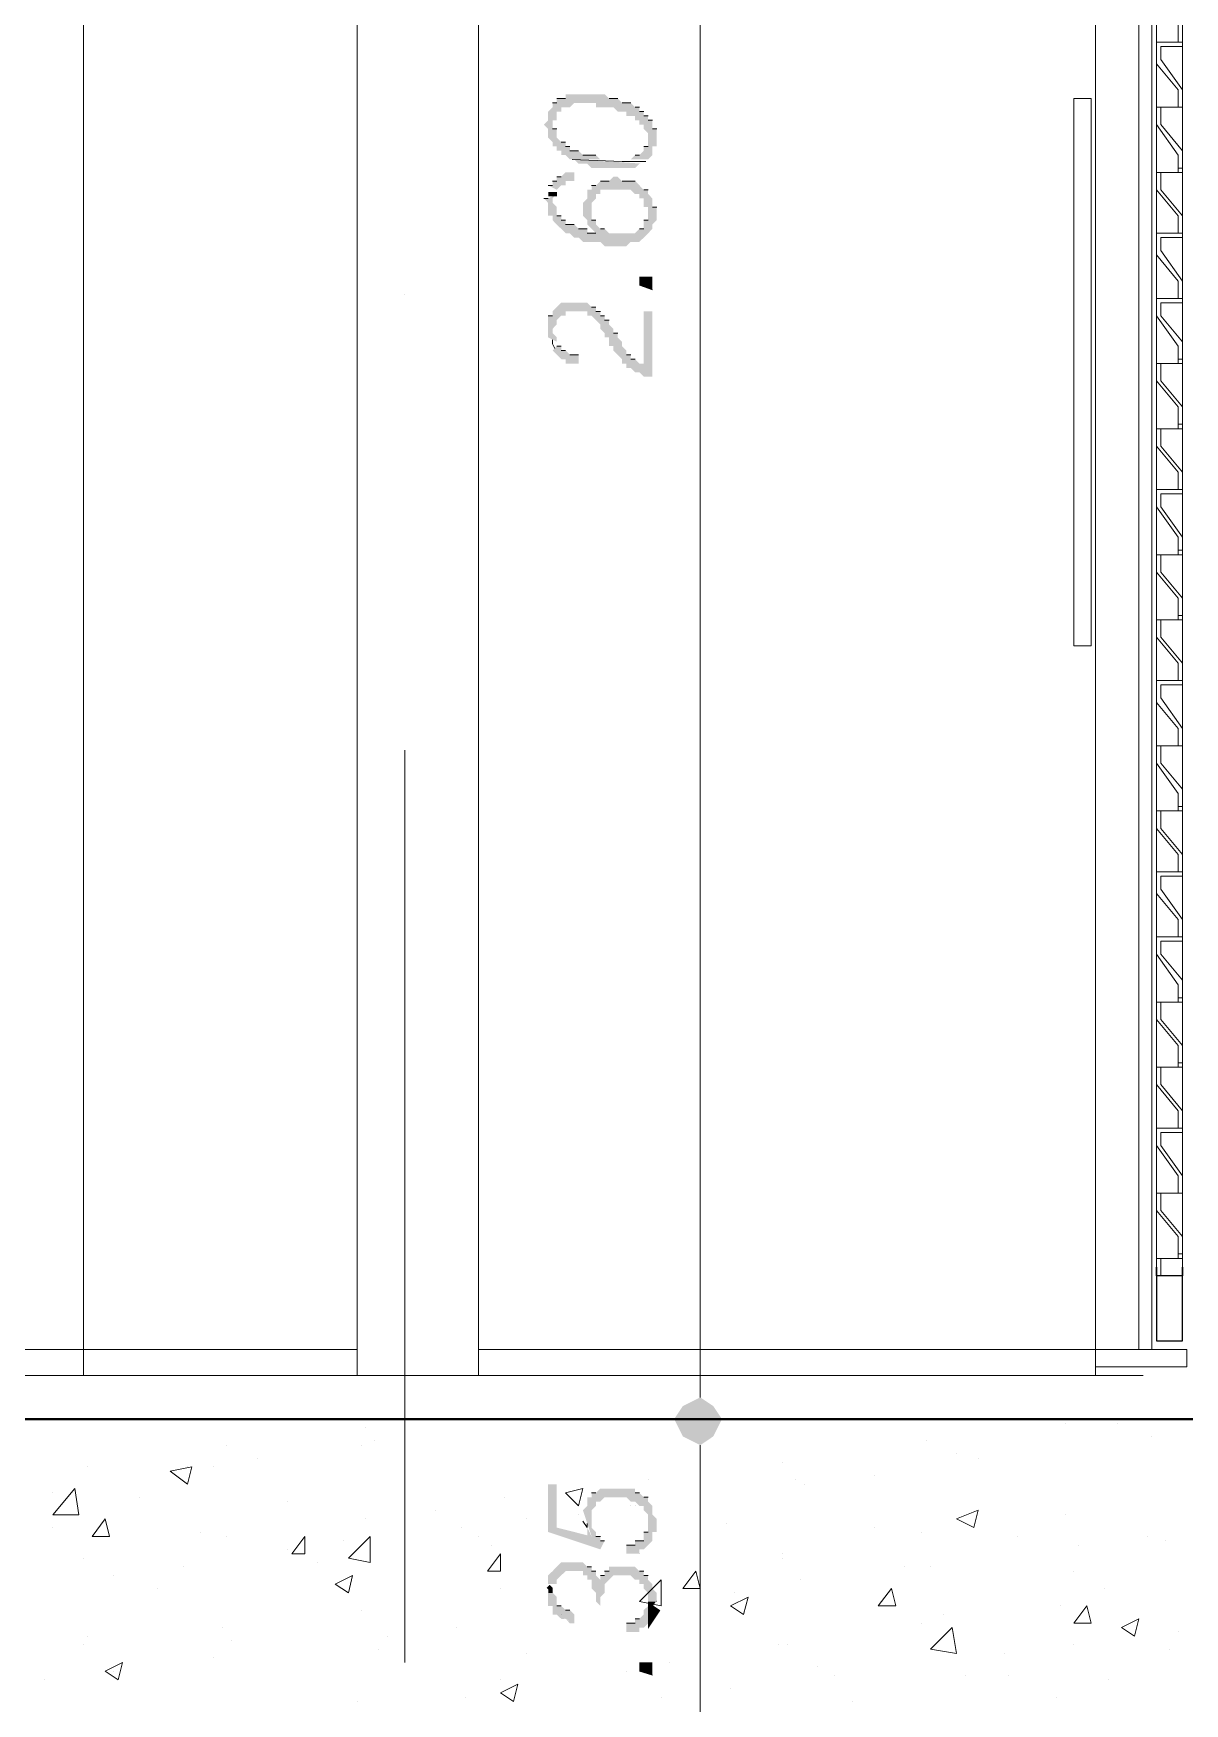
# Model space of a CAD drawing. Header units: millimetres. Extents: x 182 to 575, y -105 to 95.
# Drawn here: x 282.125 to 283.387, y 79.899 to 81.73 of the extents above; entities that cross this region are included whole.
import ezdxf

# ---------------------------------------------------------------- set-up
doc = ezdxf.new("R2010")
doc.units = ezdxf.units.MM
doc.header["$MEASUREMENT"] = 0
doc.layers.add('PDF_Geometry', color=7, linetype='Continuous')
doc.layers.add('PDF_Solid Fills', color=7, linetype='Continuous')

msp = doc.modelspace()

# ---------------------------------------------------------------- hatches: boundary and pattern name
at = {"layer": 'PDF_Solid Fills', "transparency": 33554559}
for points in [[(282.704, 81.6015), (282.704, 81.5967), (282.7088, 81.5967), (282.7135, 81.592), (282.7469, 81.592), (282.7421, 81.5967), (282.7278, 81.5967), (282.7231, 81.6015), (282.7135, 81.6015), (282.7135, 81.6062), (282.7088, 81.6062), (282.7088, 81.611), (282.704, 81.611), (282.6992, 81.6158), (282.6992, 81.6253), (282.6945, 81.6253), (282.6945, 81.6348), (282.6992, 81.6348), (282.6992, 81.6443), (282.704, 81.6443), (282.704, 81.6491), (282.7135, 81.6491), (282.7183, 81.6539), (282.7421, 81.6539), (282.7421, 81.6491), (282.7612, 81.6491), (282.7659, 81.6443), (282.7754, 81.6443), (282.7754, 81.6396), (282.785, 81.6396), (282.785, 81.6348), (282.7897, 81.6348), (282.7897, 81.6301), (282.7945, 81.6301), (282.7945, 81.6253), (282.7993, 81.6205), (282.7993, 81.6062), (282.7945, 81.6062), (282.7945, 81.6015), (282.7897, 81.5967), (282.785, 81.5967), (282.7802, 81.592), (282.7993, 81.592), (282.804, 81.5967), (282.804, 81.6062), (282.8088, 81.6062), (282.8088, 81.6253), (282.804, 81.6253), (282.804, 81.6348), (282.7993, 81.6348), (282.7993, 81.6396), (282.7945, 81.6396), (282.7945, 81.6443), (282.7897, 81.6443), (282.7897, 81.6491), (282.785, 81.6491), (282.7802, 81.6539), (282.7707, 81.6539), (282.7659, 81.6586), (282.7564, 81.6586), (282.7516, 81.6634), (282.7088, 81.6634), (282.7088, 81.6586), (282.6992, 81.6586), (282.6992, 81.6539), (282.6945, 81.6539), (282.6945, 81.6491), (282.6897, 81.6443), (282.6897, 81.6348), (282.685, 81.6301), (282.6897, 81.6253), (282.6897, 81.6158), (282.6945, 81.611), (282.6945, 81.6062), (282.6992, 81.6062), (282.6992, 81.6015)], [(282.7326, 81.5872), (282.7373, 81.5824), (282.785, 81.5824), (282.7897, 81.5872), (282.7945, 81.5872), (282.7183, 81.592), (282.7231, 81.5872)], [(282.6945, 81.5634), (282.6897, 81.5634), (282.6992, 81.5586), (282.704, 81.5634), (282.7088, 81.5634), (282.7088, 81.5682), (282.7183, 81.5682), (282.7183, 81.5777), (282.7088, 81.5777), (282.704, 81.5729), (282.6992, 81.5729), (282.6992, 81.5682), (282.6945, 81.5682)], [(282.7897, 81.4539), (282.804, 81.4491), (282.804, 81.4634), (282.7897, 81.4634)], [(282.7088, 81.3729), (282.7088, 81.3681), (282.7231, 81.3681), (282.7231, 81.3777), (282.7135, 81.3777), (282.7088, 81.3824), (282.704, 81.3824), (282.704, 81.3872), (282.6992, 81.3872), (282.6945, 81.3824), (282.6992, 81.3777), (282.704, 81.3729)], [(282.8373, 80.192), (282.8564, 80.1824), (282.8707, 80.192), (282.8802, 80.211), (282.8707, 80.2253), (282.8564, 80.2348), (282.8373, 80.2253), (282.8278, 80.211)], [(282.7373, 80.0824), (282.7326, 80.092), (282.7326, 80.0836), (282.6992, 80.092), (282.6992, 80.1396), (282.6897, 80.1396), (282.6897, 80.0872), (282.7469, 80.0681), (282.7516, 80.0777), (282.7469, 80.0777), (282.7469, 80.0824), (282.7421, 80.0824), (282.7421, 80.0872), (282.7373, 80.092), (282.7373, 80.111), (282.7421, 80.1158), (282.7421, 80.1205), (282.7469, 80.1205), (282.7516, 80.1253), (282.7754, 80.1253), (282.7802, 80.1205), (282.785, 80.1205), (282.7897, 80.1158), (282.7945, 80.1158), (282.7945, 80.111), (282.7993, 80.1062), (282.7993, 80.0872), (282.7945, 80.0872), (282.7945, 80.0777), (282.785, 80.0777), (282.785, 80.0729), (282.7754, 80.0729), (282.7754, 80.0634), (282.7897, 80.0634), (282.7897, 80.0681), (282.7945, 80.0681), (282.7993, 80.0729), (282.804, 80.0777), (282.804, 80.0872), (282.8088, 80.0872), (282.8088, 80.1015), (282.804, 80.1062), (282.804, 80.1158), (282.7993, 80.1205), (282.7993, 80.1253), (282.7945, 80.1253), (282.7897, 80.1301), (282.785, 80.1301), (282.785, 80.1348), (282.7469, 80.1348), (282.7421, 80.1301), (282.7373, 80.1301), (282.7373, 80.1253), (282.7326, 80.1253), (282.7326, 80.1158), (282.7278, 80.111)], [(282.7897, 79.9348), (282.804, 79.9301), (282.804, 79.9443), (282.7897, 79.9443)]]:
    msp.add_hatch(color=256, dxfattribs=at).paths.add_polyline_path(points)
h = msp.add_hatch(color=256, dxfattribs=at)
h.paths.add_polyline_path([(282.7373, 81.5253), (282.7373, 81.5443), (282.7421, 81.5491), (282.7421, 81.5539), (282.7469, 81.5539), (282.7469, 81.5586), (282.7802, 81.5586), (282.785, 81.5539), (282.7897, 81.5539), (282.7897, 81.5491), (282.7945, 81.5491), (282.7945, 81.5396), (282.7993, 81.5396), (282.7993, 81.5253), (282.7945, 81.5253), (282.7945, 81.5158), (282.7897, 81.5158), (282.785, 81.511), (282.7564, 81.511), (282.7516, 81.5158), (282.7469, 81.5158), (282.7421, 81.5205), (282.7421, 81.5253)])
h.paths.add_polyline_path([(282.7326, 81.5491), (282.7278, 81.5443), (282.7278, 81.5301), (282.7326, 81.5253), (282.7326, 81.5205), (282.7373, 81.5158), (282.7421, 81.511), (282.7326, 81.511), (282.7326, 81.5158), (282.7231, 81.5158), (282.7183, 81.5205), (282.7088, 81.5205), (282.7088, 81.5253), (282.704, 81.5253), (282.704, 81.5301), (282.6992, 81.5301), (282.6992, 81.5396), (282.6945, 81.5443), (282.6945, 81.5491), (282.6992, 81.5539), (282.6897, 81.5491), (282.685, 81.5491), (282.6897, 81.5443), (282.6897, 81.5301), (282.6945, 81.5301), (282.6945, 81.5253), (282.6992, 81.5205), (282.704, 81.5158), (282.7088, 81.511), (282.7135, 81.511), (282.7183, 81.5062), (282.7231, 81.5062), (282.7278, 81.5015), (282.7469, 81.5015), (282.7516, 81.4967), (282.7754, 81.4967), (282.7802, 81.5015), (282.7897, 81.5015), (282.7945, 81.5062), (282.7993, 81.511), (282.804, 81.5158), (282.804, 81.5205), (282.8088, 81.5253), (282.8088, 81.5396), (282.804, 81.5396), (282.804, 81.5491), (282.7993, 81.5539), (282.7993, 81.5586), (282.7945, 81.5586), (282.785, 81.5682), (282.7707, 81.5682), (282.7659, 81.5729), (282.7612, 81.5729), (282.7564, 81.5682), (282.7469, 81.5682), (282.7421, 81.5634), (282.7373, 81.5634), (282.7373, 81.5586), (282.7326, 81.5586)], flags=0)
h = msp.add_hatch(color=256, dxfattribs=at)
h.paths.add_polyline_path([(282.704, 81.4205), (282.7088, 81.4205), (282.7088, 81.4253)])
h.paths.add_polyline_path([(282.7897, 81.3586), (282.7945, 81.3539), (282.804, 81.3539), (282.804, 81.4253), (282.7945, 81.4253), (282.7945, 81.3681), (282.7897, 81.3681), (282.785, 81.3729), (282.7802, 81.3729), (282.7802, 81.3777), (282.7754, 81.3777), (282.7754, 81.3824), (282.7707, 81.3872), (282.7707, 81.392), (282.7659, 81.3967), (282.7659, 81.4015), (282.7612, 81.4015), (282.7612, 81.4062), (282.7564, 81.411), (282.7564, 81.4158), (282.7516, 81.4158), (282.7516, 81.4205), (282.7469, 81.4205), (282.7469, 81.4253), (282.7421, 81.4253), (282.7421, 81.4301), (282.7373, 81.4301), (282.7326, 81.4348), (282.704, 81.4348), (282.6945, 81.4253), (282.6945, 81.4205), (282.6897, 81.4205), (282.6897, 81.3967), (282.6992, 81.392), (282.6992, 81.3967), (282.6945, 81.4015), (282.6945, 81.4062), (282.6992, 81.411), (282.6992, 81.4158), (282.7088, 81.4253), (282.7326, 81.4253), (282.7326, 81.4205), (282.7373, 81.4205), (282.7421, 81.4158), (282.7469, 81.411), (282.7469, 81.4062), (282.7516, 81.4015), (282.7516, 81.3967), (282.7564, 81.3967), (282.7564, 81.3872), (282.7612, 81.3872), (282.7612, 81.3824), (282.7659, 81.3777), (282.7707, 81.3729), (282.7707, 81.3681), (282.7754, 81.3681), (282.7754, 81.3634), (282.7802, 81.3634), (282.785, 81.3586)])
h = msp.add_hatch(color=256, dxfattribs=at)
h.paths.add_polyline_path([(282.7897, 79.9777), (282.7897, 79.9824), (282.7945, 79.9824), (282.7993, 79.9872), (282.7993, 80.0062), (282.7945, 80.0015), (282.7945, 79.9967), (282.7897, 79.992), (282.785, 79.992), (282.785, 79.9872), (282.7754, 79.9872), (282.7754, 79.9777)])
h.paths.add_polyline_path([(282.7993, 80.0205), (282.7993, 80.011), (282.8088, 80.011), (282.8088, 80.0205), (282.804, 80.0253), (282.804, 80.0301), (282.7993, 80.0348), (282.7993, 80.0396), (282.7945, 80.0396), (282.7945, 80.0443), (282.7897, 80.0443), (282.785, 80.0491), (282.7564, 80.0491), (282.7564, 80.0443), (282.7516, 80.0443), (282.7516, 80.0396), (282.7469, 80.0396), (282.7469, 80.0348), (282.7421, 80.0396), (282.7421, 80.0443), (282.7373, 80.0443), (282.7373, 80.0491), (282.7326, 80.0491), (282.7278, 80.0539), (282.704, 80.0539), (282.6992, 80.0491), (282.6945, 80.0443), (282.6897, 80.0396), (282.6897, 80.0301), (282.6992, 80.0301), (282.6992, 80.0348), (282.704, 80.0396), (282.7088, 80.0443), (282.7278, 80.0443), (282.7278, 80.0396), (282.7326, 80.0396), (282.7326, 80.0348), (282.7373, 80.0348), (282.7373, 80.0253), (282.7421, 80.0205), (282.7421, 80.011), (282.7469, 80.0062), (282.7469, 80.0158), (282.7516, 80.0205), (282.7516, 80.0301), (282.7564, 80.0348), (282.7612, 80.0396), (282.7802, 80.0396), (282.785, 80.0348), (282.7897, 80.0348), (282.7897, 80.0301), (282.7945, 80.0301), (282.7945, 80.0253)])
h = msp.add_hatch(color=256, dxfattribs=at)
h.paths.add_polyline_path([(282.6992, 79.9967), (282.7183, 79.9872), (282.7183, 79.9967), (282.7135, 80.0015), (282.7088, 80.0015), (282.704, 80.0062), (282.6992, 80.0062), (282.6992, 80.0158), (282.6945, 80.0205), (282.6897, 80.0205), (282.6897, 80.0062), (282.6945, 80.0062), (282.6945, 79.9967)])
h.paths.add_polyline_path([(282.704, 79.992), (282.7088, 79.992), (282.6992, 79.9967)])
h.paths.add_polyline_path([(282.7183, 79.9872), (282.7088, 79.992), (282.7135, 79.9872)])

# ---------------------------------------------------------------- linework, layer by layer
at = {"layer": 'PDF_Geometry', "lineweight": 20}
for points in [[(282.1802, 80.2586), (282.1802, 83.111)], [(282.4802, 82.811), (282.4802, 80.2586), (282.6135, 80.2586), (282.6135, 82.811)], [(283.3802, 81.792), (283.385, 81.792), (283.385, 81.7872), (283.3612, 81.7872), (283.3612, 81.7681), (283.385, 81.7396), (283.385, 81.7205), (283.3802, 81.7205), (283.3802, 81.7253), (283.3802, 81.7396), (283.3564, 81.7681), (283.3564, 81.7872), (283.3802, 81.7872)], [(283.3802, 81.7205), (283.385, 81.7205), (283.385, 81.7158), (283.3612, 81.7158), (283.3612, 81.7015), (283.385, 81.6681), (283.385, 81.6491), (283.3802, 81.6491), (283.3802, 81.6539), (283.3802, 81.6681), (283.3564, 81.6967), (283.3564, 81.7205)], [(283.3802, 81.6491), (283.385, 81.6491), (283.3612, 81.6491), (283.3612, 81.6301), (283.385, 81.6015), (283.385, 81.5824), (283.3802, 81.5824), (283.3802, 81.5777), (283.3802, 81.5824), (283.3802, 81.5967), (283.3564, 81.6301), (283.3564, 81.6491)], [(283.3802, 81.5824), (283.385, 81.5824), (283.385, 81.5777), (283.3612, 81.5777), (283.3612, 81.5586), (283.385, 81.5301), (283.385, 81.511), (283.3802, 81.511), (283.3802, 81.5301), (283.3564, 81.5586), (283.3564, 81.5777), (283.3802, 81.5777)], [(283.3802, 81.511), (283.385, 81.511), (283.385, 81.5062), (283.3612, 81.5062), (283.3612, 81.492), (283.385, 81.4586), (283.385, 81.4396), (283.3802, 81.4396), (283.3802, 81.4443), (283.3802, 81.4586), (283.3564, 81.4872), (283.3564, 81.511)], [(283.3802, 81.4396), (283.385, 81.4396), (283.385, 81.4348), (283.3612, 81.4348), (283.3612, 81.4205), (283.385, 81.392), (283.385, 81.3729), (283.3802, 81.3729), (283.3802, 81.3681), (283.3802, 81.3729), (283.3802, 81.3872), (283.3564, 81.4205), (283.3564, 81.4396)], [(283.3802, 81.3729), (283.385, 81.3729), (283.385, 81.3681), (283.3612, 81.3681), (283.3612, 81.3491), (283.385, 81.3205), (283.385, 81.3015), (283.3802, 81.3015), (283.3802, 81.2967), (283.3802, 81.3015), (283.3802, 81.3205), (283.3564, 81.3491), (283.3564, 81.3681), (283.3802, 81.3681)], [(283.3802, 81.3015), (283.385, 81.3015), (283.385, 81.2967), (283.3612, 81.2967), (283.3612, 81.2777), (283.385, 81.2491), (283.385, 81.2301), (283.3802, 81.2301), (283.3802, 81.2348), (283.3802, 81.2491), (283.3564, 81.2777), (283.3564, 81.2967), (283.3802, 81.2967)], [(283.3802, 81.2301), (283.385, 81.2301), (283.385, 81.2253), (283.3612, 81.2253), (283.3612, 81.211), (283.385, 81.1777), (283.385, 81.1634), (283.3802, 81.1634), (283.3802, 81.1586), (283.3802, 81.1634), (283.3802, 81.1777), (283.3564, 81.211), (283.3564, 81.2301)], [(283.3802, 81.1634), (283.385, 81.1634), (283.385, 81.1586), (283.3612, 81.1586), (283.3612, 81.1396), (283.385, 81.111), (283.385, 81.092), (283.3802, 81.092), (283.3802, 81.0872), (283.3802, 81.092), (283.3802, 81.111), (283.3564, 81.1396), (283.3564, 81.1586), (283.3802, 81.1586)], [(283.3802, 81.092), (283.385, 81.092), (283.385, 81.0872), (283.3612, 81.0872), (283.3612, 81.0681), (283.385, 81.0396), (283.385, 81.0205), (283.3802, 81.0205), (283.3802, 81.0253), (283.3802, 81.0396), (283.3564, 81.0681), (283.3564, 81.0872), (283.3802, 81.0872)], [(283.3802, 81.0205), (283.385, 81.0205), (283.385, 81.0158), (283.3612, 81.0158), (283.3612, 81.0015), (283.385, 80.9681), (283.385, 80.9491), (283.3802, 80.9491), (283.3802, 80.9539), (283.3802, 80.9681), (283.3564, 80.9967), (283.3564, 81.0205)], [(283.3802, 80.9491), (283.385, 80.9491), (283.3612, 80.9491), (283.3612, 80.9301), (283.385, 80.9015), (283.385, 80.8824), (283.3802, 80.8824), (283.3802, 80.8777), (283.3802, 80.8824), (283.3802, 80.8967), (283.3564, 80.9301), (283.3564, 80.9491)], [(283.3802, 80.8824), (283.385, 80.8824), (283.385, 80.8777), (283.3612, 80.8777), (283.3612, 80.8586), (283.385, 80.8301), (283.385, 80.811), (283.3802, 80.811), (283.3802, 80.8301), (283.3564, 80.8586), (283.3564, 80.8777), (283.3802, 80.8777)], [(283.3802, 80.811), (283.385, 80.811), (283.385, 80.8062), (283.3612, 80.8062), (283.3612, 80.792), (283.385, 80.7586), (283.385, 80.7396), (283.3802, 80.7396), (283.3802, 80.7443), (283.3802, 80.7586), (283.3564, 80.7872), (283.3564, 80.811)], [(283.3802, 80.7396), (283.385, 80.7396), (283.385, 80.7348), (283.3612, 80.7348), (283.3612, 80.7205), (283.385, 80.692), (283.385, 80.6729), (283.3802, 80.6729), (283.3802, 80.6681), (283.3802, 80.6729), (283.3802, 80.6872), (283.3564, 80.7205), (283.3564, 80.7396)], [(283.3802, 80.6729), (283.385, 80.6729), (283.385, 80.6681), (283.3612, 80.6681), (283.3612, 80.6491), (283.385, 80.6205), (283.385, 80.6015), (283.3802, 80.6015), (283.3802, 80.5967), (283.3802, 80.6015), (283.3802, 80.6205), (283.3564, 80.6491), (283.3564, 80.6681), (283.3802, 80.6681)], [(283.3802, 80.6015), (283.385, 80.6015), (283.385, 80.5967), (283.3612, 80.5967), (283.3612, 80.5777), (283.385, 80.5491), (283.385, 80.5301), (283.3802, 80.5301), (283.3802, 80.5348), (283.3802, 80.5491), (283.3564, 80.5777), (283.3564, 80.5967), (283.3802, 80.5967)], [(283.3802, 80.5301), (283.385, 80.5301), (283.385, 80.5253), (283.3612, 80.5253), (283.3612, 80.511), (283.385, 80.4777), (283.385, 80.4586), (283.3802, 80.4586), (283.3802, 80.4634), (283.3802, 80.4777), (283.3564, 80.511), (283.3564, 80.5301)], [(283.3802, 80.4586), (283.385, 80.4586), (283.3612, 80.4586), (283.3612, 80.4396), (283.385, 80.411), (283.385, 80.392), (283.3802, 80.392), (283.3802, 80.3872), (283.3802, 80.392), (283.3802, 80.411), (283.3564, 80.4396), (283.3564, 80.4586)], [(283.2897, 80.2872), (283.3897, 80.2872), (283.3897, 80.2682), (283.2897, 80.2682)]]:
    msp.add_lwpolyline(points, close=True, dxfattribs=at)
at = {"layer": 'PDF_Geometry', "lineweight": 13}
for points in [[(283.3373, 83.0777), (283.3373, 80.2872)], [(283.3516, 83.0777), (283.3516, 80.2872)], [(283.2897, 80.2586), (283.2897, 82.811), (282.6135, 82.811), (282.6135, 80.2586)], [(282.8564, 80.2348), (282.8564, 80.2586), (282.8564, 82.7586), (282.8564, 82.7824)], [(283.3564, 80.3777), (283.3564, 82.3158)], [(283.385, 80.3777), (283.385, 82.3158)], [(282.6945, 81.6539), (282.6992, 81.6539), (282.6945, 81.6539)], [(282.6992, 81.6586), (282.7088, 81.6586), (282.6992, 81.6586)], [(282.7659, 81.6586), (282.7564, 81.6586), (282.7659, 81.6586)], [(282.7802, 81.6539), (282.7707, 81.6539), (282.7802, 81.6539)], [(282.7897, 81.6491), (282.785, 81.6491), (282.7897, 81.6491)], [(282.7945, 81.6443), (282.7897, 81.6443), (282.7945, 81.6443)], [(282.6992, 81.6253), (282.6945, 81.6253), (282.6992, 81.6253)], [(282.7993, 81.6396), (282.7945, 81.6396), (282.7993, 81.6396)], [(282.804, 81.6348), (282.7993, 81.6348), (282.804, 81.6348)], [(282.8088, 81.6253), (282.804, 81.6253), (282.8088, 81.6253)], [(282.7088, 81.611), (282.704, 81.611), (282.7088, 81.611)], [(282.7135, 81.6062), (282.7088, 81.6062), (282.7135, 81.6062)], [(282.7945, 81.6062), (282.7993, 81.6062), (282.7945, 81.6062)], [(282.7231, 81.6015), (282.7135, 81.6015), (282.7231, 81.6015)], [(282.7159, 81.592), (282.7707, 81.5896), (282.7969, 81.5896)], [(282.7421, 81.5967), (282.7278, 81.5967), (282.7421, 81.5967)], [(282.785, 81.5967), (282.7897, 81.5967), (282.785, 81.5967)], [(282.6992, 81.5729), (282.704, 81.5729), (282.6992, 81.5729)], [(282.6897, 81.5634), (282.6945, 81.5634), (282.6897, 81.5634)], [(282.6945, 81.5682), (282.6992, 81.5682), (282.6945, 81.5682)], [(282.7373, 81.5634), (282.7421, 81.5634), (282.7373, 81.5634)], [(282.7469, 81.5682), (282.7564, 81.5682), (282.7469, 81.5682)], [(282.785, 81.5682), (282.7707, 81.5682), (282.785, 81.5682)], [(282.7993, 81.5586), (282.7945, 81.5586), (282.7993, 81.5586)], [(282.685, 81.5491), (282.6897, 81.5491), (282.685, 81.5491)], [(282.8088, 81.5396), (282.804, 81.5396), (282.8088, 81.5396)], [(282.704, 81.5301), (282.6992, 81.5301), (282.704, 81.5301)], [(282.7088, 81.5253), (282.704, 81.5253), (282.7088, 81.5253)], [(282.7183, 81.5205), (282.7088, 81.5205), (282.7183, 81.5205)], [(282.7326, 81.5158), (282.7231, 81.5158), (282.7326, 81.5158)], [(282.7421, 81.5253), (282.7373, 81.5253), (282.7421, 81.5253)], [(282.7516, 81.5158), (282.7469, 81.5158), (282.7516, 81.5158)], [(282.7897, 81.5158), (282.7945, 81.5158), (282.7897, 81.5158)], [(282.7945, 81.5253), (282.7993, 81.5253), (282.7945, 81.5253)], [(282.7421, 81.511), (282.7326, 81.511), (282.7421, 81.511)], [(282.5326, 81.4443), (282.5326, 81.4443)], [(282.804, 81.4491), (282.7897, 81.4539), (282.804, 81.4491)], [(282.7421, 81.4301), (282.7373, 81.4301), (282.7421, 81.4301)], [(282.7469, 81.4253), (282.7421, 81.4253), (282.7469, 81.4253)], [(282.6897, 81.4205), (282.6945, 81.4205), (282.6897, 81.4205)], [(282.7516, 81.4205), (282.7469, 81.4205), (282.7516, 81.4205)], [(282.7564, 81.4158), (282.7516, 81.4158), (282.7564, 81.4158)], [(282.6945, 81.3943), (282.6945, 81.3896), (282.6969, 81.3848)], [(282.704, 81.3872), (282.6992, 81.3872), (282.704, 81.3872)], [(282.7659, 81.4015), (282.7612, 81.4015), (282.7659, 81.4015)], [(282.7088, 81.3824), (282.704, 81.3824), (282.7088, 81.3824)], [(282.7231, 81.3777), (282.7135, 81.3777), (282.7231, 81.3777)], [(282.7802, 81.3777), (282.7754, 81.3777), (282.7802, 81.3777)], [(282.785, 81.3729), (282.7802, 81.3729), (282.785, 81.3729)], [(282.5326, 79.9443), (282.5326, 80.9443)], [(280.4945, 80.2872), (282.4802, 80.2872)], [(282.6135, 80.2872), (283.2897, 80.2872)], [(280.2802, 80.2586), (283.3421, 80.2586)], [(282.9135, 80.211), (282.7659, 80.211), (282.8278, 80.211)], [(282.8564, 79.8824), (282.8564, 79.911), (282.8564, 80.1586), (282.8564, 80.1824)], [(282.7373, 80.1301), (282.7421, 80.1301), (282.7373, 80.1301)], [(282.7897, 80.1301), (282.785, 80.1301), (282.7897, 80.1301)], [(282.7993, 80.1253), (282.7945, 80.1253), (282.7993, 80.1253)], [(282.7278, 80.0991), (282.7326, 80.092), (282.7326, 80.0967)], [(282.7945, 80.0872), (282.7993, 80.0872), (282.7945, 80.0872)], [(282.7469, 80.0824), (282.7421, 80.0824), (282.7469, 80.0824)], [(282.7516, 80.0777), (282.7469, 80.0777), (282.7516, 80.0777)], [(282.7754, 80.0729), (282.785, 80.0729), (282.7754, 80.0729)], [(282.785, 80.0777), (282.7945, 80.0777), (282.785, 80.0777)], [(282.7373, 80.0491), (282.7326, 80.0491), (282.7373, 80.0491)], [(282.7421, 80.0443), (282.7373, 80.0443), (282.7421, 80.0443)], [(282.7469, 80.0396), (282.7516, 80.0396), (282.7469, 80.0396)], [(282.7516, 80.0443), (282.7564, 80.0443), (282.7516, 80.0443)], [(282.7945, 80.0443), (282.7897, 80.0443), (282.7945, 80.0443)], [(282.7993, 80.0396), (282.7945, 80.0396), (282.7993, 80.0396)], [(282.704, 80.0062), (282.6992, 80.0062), (282.704, 80.0062)], [(282.7135, 80.0015), (282.7088, 80.0015), (282.7135, 80.0015)], [(282.7754, 79.9872), (282.785, 79.9872), (282.7754, 79.9872)], [(282.785, 79.992), (282.7897, 79.992), (282.785, 79.992)], [(282.804, 79.9301), (282.7897, 79.9348), (282.804, 79.9301)]]:
    msp.add_lwpolyline(points, dxfattribs=at)
msp.add_lwpolyline([(283.2659, 81.6586), (283.285, 81.6586), (283.285, 81.0586), (283.2659, 81.0586)], close=True, dxfattribs=at)
msp.add_lwpolyline([(282.6945, 81.561, 0, 0, 0), (282.6945, 81.5562, 0.00952, 0.00952, 0), (282.6945, 81.5515, 0, 0, 0)], format="xyseb", dxfattribs=at)
at = {"layer": 'PDF_Geometry', "lineweight": 20}
msp.add_lwpolyline([(283.3564, 80.3681), (283.3564, 80.3872), (283.3802, 80.3872), (283.3802, 80.392), (283.385, 80.392), (283.385, 80.3872), (283.3612, 80.3872), (283.3612, 80.3681)], dxfattribs=at)
at = {"layer": 'PDF_Geometry', "lineweight": 25}
msp.add_lwpolyline([(283.385, 80.2967), (283.385, 80.3777), (283.385, 80.3681), (283.3564, 80.3681), (283.3564, 80.3777), (283.3564, 80.2967)], close=True, dxfattribs=at)
for points in [[(283.3564, 80.3777), (283.3564, 80.3777)], [(283.3564, 80.3586), (283.3564, 80.3586)]]:
    msp.add_lwpolyline(points, dxfattribs=at)
at = {"layer": 'PDF_Geometry', "lineweight": 40}
msp.add_lwpolyline([(292.9516, 79.8586), (293.404, 79.8586), (293.404, 80.211), (280.6802, 80.211), (280.304, 80.211), (280.304, 79.8586), (280.6802, 79.8586), (280.7516, 79.8586)], dxfattribs=at)
at = {"layer": 'PDF_Geometry', "lineweight": 0}
for points in [[(282.4897, 80.2015), (282.4897, 80.2015)], [(283.2564, 80.2062), (283.2564, 80.2062)], [(283.3135, 80.2062), (283.3135, 80.2062)], [(282.3373, 80.1824), (282.3373, 80.1824)], [(282.485, 80.1824), (282.485, 80.1824)], [(282.4993, 80.1872), (282.4993, 80.1872)], [(283.104, 80.1872), (283.104, 80.1872)], [(283.3516, 80.192), (283.3516, 80.192)], [(282.3707, 80.1681), (282.3707, 80.1681)], [(282.9469, 80.1634), (282.9469, 80.1634)], [(283.1373, 80.1729), (283.1373, 80.1729)], [(283.1612, 80.1681), (283.1612, 80.1681)], [(282.185, 80.1586), (282.185, 80.1586)], [(282.2945, 80.1586), (282.2945, 80.1586)], [(282.3231, 80.1586), (282.3231, 80.1586)], [(282.7993, 80.1443), (282.7993, 80.1443)], [(282.9612, 80.1443), (282.9612, 80.1443)], [(283.0469, 80.1491), (283.0469, 80.1491)], [(282.1469, 80.1301), (282.1469, 80.1301)], [(282.2421, 80.1253), (282.2421, 80.1253)], [(282.6421, 80.1253), (282.6421, 80.1253)], [(282.9707, 80.1396), (282.9707, 80.1396)], [(282.404, 80.1205), (282.404, 80.1205)], [(282.5659, 80.111), (282.5659, 80.111)], [(282.7231, 80.1062), (282.7231, 80.1062)], [(282.7802, 80.1158), (282.7802, 80.1158)], [(282.785, 80.1158), (282.785, 80.1158)], [(283.2564, 80.1062), (283.2564, 80.1062)], [(282.1469, 80.092), (282.1469, 80.092)], [(282.3088, 80.0872), (282.3088, 80.0872)], [(282.4897, 80.1015), (282.4897, 80.1015)], [(282.5945, 80.092), (282.5945, 80.092)], [(282.6659, 80.1015), (282.6659, 80.1015)], [(282.885, 80.0967), (282.885, 80.0967)], [(283.0469, 80.092), (283.0469, 80.092)], [(283.0992, 80.0872), (283.0992, 80.0872)], [(282.3373, 80.0824), (282.3373, 80.0824)], [(282.404, 80.0681), (282.404, 80.0681)], [(282.4659, 80.0777), (282.4659, 80.0777)], [(282.6135, 80.0824), (282.6135, 80.0824)], [(282.6278, 80.0729), (282.6278, 80.0729)], [(283.204, 80.0824), (283.204, 80.0824)], [(283.2707, 80.0729), (283.2707, 80.0729)], [(283.3469, 80.0824), (283.3469, 80.0824)], [(283.3659, 80.0777), (283.3659, 80.0777)], [(282.1802, 80.0586), (282.1802, 80.0586)], [(282.4373, 80.0539), (282.4373, 80.0539)], [(282.7897, 80.0634), (282.7897, 80.0634)], [(282.9469, 80.0634), (282.9469, 80.0634)], [(282.9469, 80.0586), (282.9469, 80.0586)], [(282.2135, 80.0396), (282.2135, 80.0396)], [(282.2897, 80.0491), (282.2897, 80.0491)], [(282.7945, 80.0443), (282.7945, 80.0443)], [(282.9659, 80.0348), (282.9659, 80.0348)], [(283.0802, 80.0491), (283.0802, 80.0491)], [(283.1088, 80.0491), (283.1088, 80.0491)], [(283.2659, 80.0443), (283.2659, 80.0443)], [(282.2612, 80.0253), (282.2612, 80.0253)], [(282.6373, 80.0253), (282.6373, 80.0253)], [(282.8945, 80.0205), (282.8945, 80.0205)], [(283.2993, 80.0253), (283.2993, 80.0253)], [(282.485, 80.0015), (282.485, 80.0015)], [(282.704, 79.9967), (282.704, 79.9967)], [(283.1231, 79.9967), (283.1231, 79.9967)], [(283.2516, 80.0062), (283.2516, 80.0062)], [(282.3326, 79.9824), (282.3326, 79.9824)], [(282.5897, 79.9824), (282.5897, 79.9824)], [(283.0992, 79.9872), (283.0992, 79.9872)], [(283.3802, 79.9777), (283.3802, 79.9777)], [(282.1802, 79.9634), (282.1802, 79.9634)], [(282.185, 79.9729), (282.185, 79.9729)], [(282.3421, 79.9681), (282.3421, 79.9681)], [(282.504, 79.9586), (282.504, 79.9586)], [(282.5135, 79.9729), (282.5135, 79.9729)], [(282.9421, 79.9634), (282.9421, 79.9634)], [(282.9516, 79.9634), (282.9516, 79.9634)], [(283.2659, 79.9634), (283.2659, 79.9634)], [(283.3707, 79.9586), (283.3707, 79.9586)], [(282.3231, 79.9491), (282.3231, 79.9491)], [(282.6659, 79.9539), (282.6659, 79.9539)], [(282.7897, 79.9443), (282.7897, 79.9443)], [(282.8231, 79.9443), (282.8231, 79.9443)], [(282.985, 79.9396), (282.985, 79.9396)], [(283.1897, 79.9539), (283.1897, 79.9539)], [(282.1373, 79.9253), (282.1373, 79.9253)], [(282.2135, 79.9348), (282.2135, 79.9348)], [(282.6373, 79.9253), (282.6373, 79.9253)], [(282.7754, 79.9348), (282.7754, 79.9348)], [(283.004, 79.9301), (283.004, 79.9301)], [(283.1469, 79.9301), (283.1469, 79.9301)], [(283.1945, 79.9301), (283.1945, 79.9301)], [(283.304, 79.9253), (283.304, 79.9253)], [(282.5993, 79.9062), (282.5993, 79.9062)], [(282.8135, 79.9062), (282.8135, 79.9062)], [(282.8897, 79.9158), (282.8897, 79.9158)], [(283.2469, 79.9062), (283.2469, 79.9062)], [(282.4802, 79.9015), (282.4802, 79.9015)], [(283.0231, 79.9015), (283.0231, 79.9015)]]:
    msp.add_lwpolyline(points, dxfattribs=at)
for points in [[(282.2992, 80.1586), (282.2945, 80.1396), (282.2754, 80.1539)], [(282.1754, 80.1062), (282.1469, 80.1062), (282.1707, 80.1348)], [(282.7278, 80.1348), (282.7231, 80.1158), (282.7088, 80.1301)], [(283.1612, 80.111), (283.1564, 80.092), (283.1373, 80.1015)], [(282.204, 80.1015), (282.2088, 80.0824), (282.1897, 80.0824)], [(282.4231, 80.0824), (282.4231, 80.0634), (282.4088, 80.0634)], [(282.4945, 80.0539), (282.4707, 80.0586), (282.4945, 80.0824)], [(282.6373, 80.0634), (282.6373, 80.0443), (282.6231, 80.0443)], [(282.4754, 80.0396), (282.4707, 80.0205), (282.4564, 80.0301)], [(282.8135, 80.0062), (282.7897, 80.011), (282.8135, 80.0348)], [(282.8516, 80.0443), (282.8564, 80.0253), (282.8373, 80.0253)], [(282.9088, 80.0158), (282.904, 79.9967), (282.8897, 80.0062)], [(283.0659, 80.0253), (283.0707, 80.0062), (283.0516, 80.0062)], [(283.2802, 80.0062), (283.285, 79.9872), (283.2659, 79.9872)], [(283.1373, 79.9539), (283.1088, 79.9586), (283.1326, 79.9824)], [(283.3373, 79.992), (283.3326, 79.9729), (283.3183, 79.9824)], [(282.2231, 79.9443), (282.2183, 79.9253), (282.204, 79.9348)], [(282.6564, 79.9205), (282.6516, 79.9015), (282.6373, 79.911)]]:
    msp.add_lwpolyline(points, close=True, dxfattribs=at)
at = {"layer": 'PDF_Geometry', "lineweight": 13}
for points, const_width in [([(282.6921, 80.0205), (282.6921, 80.0253), (282.6897, 80.0277)], 0.00476), ([(282.8088, 80.0039), (282.804, 79.9967), (282.804, 80.011)], 0.00952)]:
    msp.add_lwpolyline(points, dxfattribs=dict(at, const_width=const_width))
at = {"layer": 'PDF_Solid Fills', "transparency": 33554559}
msp.add_solid([(282.804, 79.9967), (282.804, 79.992), (282.7993, 79.9872)], dxfattribs=at)

doc.saveas('drawing.dxf')
